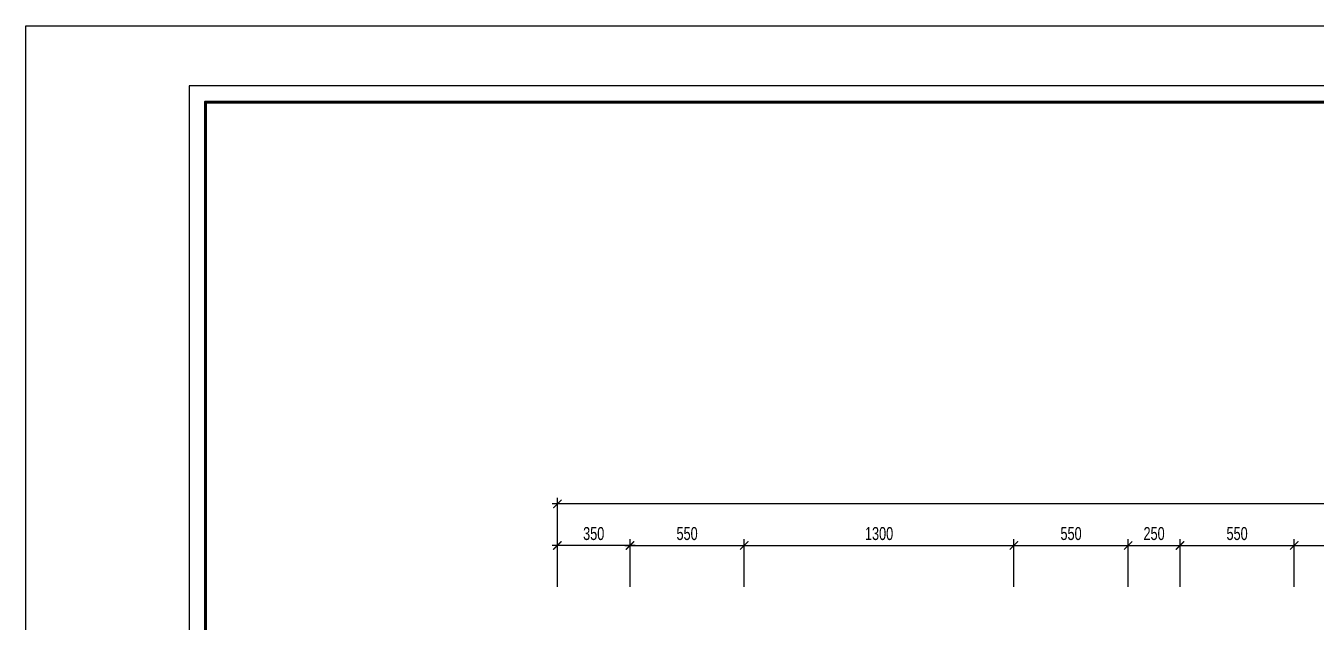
# Model space of a CAD drawing. Header units: millimetres. Extents: x -17374 to 181693, y -29783 to 15580.
# Drawn here: x 114054 to 120272, y 12708 to 15580 of the extents above; entities that cross this region are included whole.
import ezdxf

# ---------------------------------------------------------------- set-up
doc = ezdxf.new("R2010")
doc.units = ezdxf.units.MM
doc.header["$LTSCALE"] = 250
doc.header["$MEASUREMENT"] = 0
doc.layers.add('CDC-KHUNGTEN', color=7, linetype='Continuous')
doc.layers.add('CDC.02.DIM', color=1, linetype='Continuous', lineweight=18)
doc.styles.add('KCS_SMTEXT', font='arial.ttf', dxfattribs={"width": 0.7})
doc.dimstyles.new('KCS_DIM25', dxfattribs={"dimscale": 25, "dimtxt": 2.5, "dimasz": 1.6, "dimexe": 1.2, "dimexo": 0, "dimgap": 1, "dimtad": 1, "dimdec": 0, "dimzin": 0, "dimdsep": 46, "dimtxsty": 'KCS_SMTEXT', "dimblk": 'ARCHTICK', "dimcen": 0, "dimdle": 1, "dimclrd": 1, "dimclre": 1, "dimclrt": 2, "dimadec": 0, "dimazin": 0, "dimtfac": 1, "dimtdec": 0, "dimtix": 1, "dimtmove": 2, "dimatfit": 3, "dimfxl": 1, "dimtolj": 1, "dimtzin": 0, "dimarcsym": 0})

# ---------------------------------------------------------------- blocks, each defined once
blk = doc.blocks.new('_ArchTick')
at = {"color": 0, "linetype": 'ByBlock', "const_width": 0.15}
blk.add_lwpolyline([(-0.5, -0.5), (0.5, 0.5)], dxfattribs=at)
blk = doc.blocks.new('*D537')
at = {"layer": 'CDC.02.DIM', "color": 1, "lineweight": -2, "transparency": 16777216}
for p, q in [((116940.6, 13077.3), (117540.6, 13077.3)), ((116965.6, 12877.3), (116965.6, 13107.3)), ((117515.6, 12877.3), (117515.6, 13107.3))]:
    blk.add_line(p, q, dxfattribs=at)
at = {"layer": 'Defpoints', "color": 0, "transparency": 16777216}
for p in [(117515.6, 13077.3), (116965.6, 12877.3), (117515.6, 12877.3)]:
    blk.add_point(p, dxfattribs=at)
at = {"layer": 'CDC.02.DIM', "color": 1, "lineweight": -2, "transparency": 16777216, "xscale": 40, "yscale": 40, "zscale": 40, "rotation": 180}
blk.add_blockref('_ArchTick', (116965.6, 13077.3), dxfattribs=at)
at = {"layer": 'CDC.02.DIM', "color": 1, "lineweight": -2, "transparency": 16777216, "xscale": 40, "yscale": 40, "zscale": 40}
blk.add_blockref('_ArchTick', (117515.6, 13077.3), dxfattribs=at)
at = {"layer": 'CDC.02.DIM', "color": 2, "transparency": 16777216, "insert": (117240.6, 13134.2), "char_height": 62.5, "attachment_point": 5, "style": 'KCS_SMTEXT'}
blk.add_mtext('\\A1;550', dxfattribs=at)
blk = doc.blocks.new('*D538')
at = {"layer": 'CDC.02.DIM', "color": 1, "lineweight": -2, "transparency": 16777216}
for p, q in [((118790.6, 13077.3), (119390.6, 13077.3)), ((118815.6, 12877.3), (118815.6, 13107.3)), ((119365.6, 12877.3), (119365.6, 13107.3))]:
    blk.add_line(p, q, dxfattribs=at)
at = {"layer": 'Defpoints', "color": 0, "transparency": 16777216}
for p in [(119365.6, 13077.3), (118815.6, 12877.3), (119365.6, 12877.3)]:
    blk.add_point(p, dxfattribs=at)
at = {"layer": 'CDC.02.DIM', "color": 1, "lineweight": -2, "transparency": 16777216, "xscale": 40, "yscale": 40, "zscale": 40, "rotation": 180}
blk.add_blockref('_ArchTick', (118815.6, 13077.3), dxfattribs=at)
at = {"layer": 'CDC.02.DIM', "color": 1, "lineweight": -2, "transparency": 16777216, "xscale": 40, "yscale": 40, "zscale": 40}
blk.add_blockref('_ArchTick', (119365.6, 13077.3), dxfattribs=at)
at = {"layer": 'CDC.02.DIM', "color": 2, "transparency": 16777216, "insert": (119090.6, 13134.2), "char_height": 62.5, "attachment_point": 5, "style": 'KCS_SMTEXT'}
blk.add_mtext('\\A1;550', dxfattribs=at)
blk = doc.blocks.new('*D539')
at = {"layer": 'CDC.02.DIM', "color": 1, "lineweight": -2, "transparency": 16777216}
for p, q in [((119590.6, 13077.3), (120190.6, 13077.3)), ((119615.6, 12877.3), (119615.6, 13107.3)), ((120165.6, 12877.3), (120165.6, 13107.3))]:
    blk.add_line(p, q, dxfattribs=at)
at = {"layer": 'Defpoints', "color": 0, "transparency": 16777216}
for p in [(120165.6, 13077.3), (119615.6, 12877.3), (120165.6, 12877.3)]:
    blk.add_point(p, dxfattribs=at)
at = {"layer": 'CDC.02.DIM', "color": 1, "lineweight": -2, "transparency": 16777216, "xscale": 40, "yscale": 40, "zscale": 40, "rotation": 180}
blk.add_blockref('_ArchTick', (119615.6, 13077.3), dxfattribs=at)
at = {"layer": 'CDC.02.DIM', "color": 1, "lineweight": -2, "transparency": 16777216, "xscale": 40, "yscale": 40, "zscale": 40}
blk.add_blockref('_ArchTick', (120165.6, 13077.3), dxfattribs=at)
at = {"layer": 'CDC.02.DIM', "color": 2, "transparency": 16777216, "insert": (119890.6, 13134.2), "char_height": 62.5, "attachment_point": 5, "style": 'KCS_SMTEXT'}
blk.add_mtext('\\A1;550', dxfattribs=at)
blk = doc.blocks.new('*D530')
at = {"layer": 'CDC.02.DIM', "color": 1, "lineweight": -2, "transparency": 16777216}
for p, q in [((119340.6, 13077.3), (119640.6, 13077.3)), ((119365.6, 12877.3), (119365.6, 13107.3)), ((119615.6, 12877.3), (119615.6, 13107.3))]:
    blk.add_line(p, q, dxfattribs=at)
at = {"layer": 'Defpoints', "color": 0, "transparency": 16777216}
for p in [(119615.6, 13077.3), (119365.6, 12877.3), (119615.6, 12877.3)]:
    blk.add_point(p, dxfattribs=at)
at = {"layer": 'CDC.02.DIM', "color": 1, "lineweight": -2, "transparency": 16777216, "xscale": 40, "yscale": 40, "zscale": 40, "rotation": 180}
blk.add_blockref('_ArchTick', (119365.6, 13077.3), dxfattribs=at)
at = {"layer": 'CDC.02.DIM', "color": 1, "lineweight": -2, "transparency": 16777216, "xscale": 40, "yscale": 40, "zscale": 40}
blk.add_blockref('_ArchTick', (119615.6, 13077.3), dxfattribs=at)
at = {"layer": 'CDC.02.DIM', "color": 2, "transparency": 16777216, "insert": (119490.6, 13134.2), "char_height": 62.5, "attachment_point": 5, "style": 'KCS_SMTEXT'}
blk.add_mtext('\\A1;250', dxfattribs=at)
blk = doc.blocks.new('*D573')
at = {"layer": 'CDC.02.DIM', "color": 1, "lineweight": -2, "transparency": 16777216}
for p, q in [((116615.6, 12877.3), (116615.6, 13307.3)), ((126075.6, 12877.3), (126075.6, 13307.3)), ((126100.6, 13277.3), (116590.6, 13277.3))]:
    blk.add_line(p, q, dxfattribs=at)
at = {"layer": 'Defpoints', "color": 0, "transparency": 16777216}
for p in [(116615.6, 13277.3), (116615.6, 12877.3), (126075.6, 12877.3)]:
    blk.add_point(p, dxfattribs=at)
at = {"layer": 'CDC.02.DIM', "color": 1, "lineweight": -2, "transparency": 16777216, "xscale": 40, "yscale": 40, "zscale": 40, "rotation": 180}
blk.add_blockref('_ArchTick', (116615.6, 13277.3), dxfattribs=at)
at = {"layer": 'CDC.02.DIM', "color": 1, "lineweight": -2, "transparency": 16777216, "xscale": 40, "yscale": 40, "zscale": 40}
blk.add_blockref('_ArchTick', (126075.6, 13277.3), dxfattribs=at)
at = {"layer": 'CDC.02.DIM', "color": 2, "transparency": 16777216, "insert": (121345.6, 13334.2), "char_height": 62.5, "attachment_point": 5, "style": 'KCS_SMTEXT'}
blk.add_mtext('\\A1;9460', dxfattribs=at)
blk = doc.blocks.new('*D574')
at = {"layer": 'CDC.02.DIM', "color": 1, "lineweight": -2, "transparency": 16777216}
for p, q in [((116990.6, 13077.3), (116590.6, 13077.3)), ((116615.6, 12877.3), (116615.6, 13107.3)), ((116965.6, 12877.3), (116965.6, 13107.3))]:
    blk.add_line(p, q, dxfattribs=at)
at = {"layer": 'Defpoints', "color": 0, "transparency": 16777216}
for p in [(116615.6, 13077.3), (116615.6, 12877.3), (116965.6, 12877.3)]:
    blk.add_point(p, dxfattribs=at)
at = {"layer": 'CDC.02.DIM', "color": 1, "lineweight": -2, "transparency": 16777216, "xscale": 40, "yscale": 40, "zscale": 40, "rotation": 180}
blk.add_blockref('_ArchTick', (116615.6, 13077.3), dxfattribs=at)
at = {"layer": 'CDC.02.DIM', "color": 1, "lineweight": -2, "transparency": 16777216, "xscale": 40, "yscale": 40, "zscale": 40}
blk.add_blockref('_ArchTick', (116965.6, 13077.3), dxfattribs=at)
at = {"layer": 'CDC.02.DIM', "color": 2, "transparency": 16777216, "insert": (116790.6, 13134.2), "char_height": 62.5, "attachment_point": 5, "style": 'KCS_SMTEXT'}
blk.add_mtext('\\A1;350', dxfattribs=at)
blk = doc.blocks.new('*D575')
at = {"layer": 'CDC.02.DIM', "color": 1, "lineweight": -2, "transparency": 16777216}
for p, q in [((117490.6, 13077.3), (118840.6, 13077.3)), ((117515.6, 12877.3), (117515.6, 13107.3)), ((118815.6, 12877.3), (118815.6, 13107.3))]:
    blk.add_line(p, q, dxfattribs=at)
at = {"layer": 'Defpoints', "color": 0, "transparency": 16777216}
for p in [(118815.6, 13077.3), (117515.6, 12877.3), (118815.6, 12877.3)]:
    blk.add_point(p, dxfattribs=at)
at = {"layer": 'CDC.02.DIM', "color": 1, "lineweight": -2, "transparency": 16777216, "xscale": 40, "yscale": 40, "zscale": 40, "rotation": 180}
blk.add_blockref('_ArchTick', (117515.6, 13077.3), dxfattribs=at)
at = {"layer": 'CDC.02.DIM', "color": 1, "lineweight": -2, "transparency": 16777216, "xscale": 40, "yscale": 40, "zscale": 40}
blk.add_blockref('_ArchTick', (118815.6, 13077.3), dxfattribs=at)
at = {"layer": 'CDC.02.DIM', "color": 2, "transparency": 16777216, "insert": (118165.6, 13134.2), "char_height": 62.5, "attachment_point": 5, "style": 'KCS_SMTEXT'}
blk.add_mtext('\\A1;1300', dxfattribs=at)
blk = doc.blocks.new('*D576')
at = {"layer": 'CDC.02.DIM', "color": 1, "lineweight": -2, "transparency": 16777216}
for p, q in [((120140.6, 13077.3), (121290.6, 13077.3)), ((120165.6, 12877.3), (120165.6, 13107.3)), ((121265.6, 12877.3), (121265.6, 13107.3))]:
    blk.add_line(p, q, dxfattribs=at)
at = {"layer": 'Defpoints', "color": 0, "transparency": 16777216}
for p in [(121265.6, 13077.3), (120165.6, 12877.3), (121265.6, 12877.3)]:
    blk.add_point(p, dxfattribs=at)
at = {"layer": 'CDC.02.DIM', "color": 1, "lineweight": -2, "transparency": 16777216, "xscale": 40, "yscale": 40, "zscale": 40, "rotation": 180}
blk.add_blockref('_ArchTick', (120165.6, 13077.3), dxfattribs=at)
at = {"layer": 'CDC.02.DIM', "color": 1, "lineweight": -2, "transparency": 16777216, "xscale": 40, "yscale": 40, "zscale": 40}
blk.add_blockref('_ArchTick', (121265.6, 13077.3), dxfattribs=at)
at = {"layer": 'CDC.02.DIM', "color": 2, "transparency": 16777216, "insert": (120715.6, 13134.2), "char_height": 62.5, "attachment_point": 5, "style": 'KCS_SMTEXT'}
blk.add_mtext('\\A1;1100', dxfattribs=at)
blk = doc.blocks.new('Khung tên chuẩn')
at = {"layer": 'CDC-KHUNGTEN', "color": 8}
blk.add_lwpolyline([(75096, 1100), (83000, 1100), (83000, 58300), (3000, 58300), (3000, 1100), (75096, 1100)], dxfattribs=at)
at = {"layer": 'CDC-KHUNGTEN', "color": 255, "lineweight": 60}
blk.add_lwpolyline([(74900, 1400), (74900, 58000), (3300, 58000), (3300, 1400), (74900, 1400)], close=True, dxfattribs=at)
at = {"layer": 'Defpoints', "color": 1, "ltscale": 0.2}
blk.add_lwpolyline([(0, 0), (0, 59400), (84100, 59400), (84100, 0), (0, 0)], close=True, dxfattribs=at)

msp = doc.modelspace()

# ---------------------------------------------------------------- block references
at = {"xscale": 0.2622917978515034, "yscale": 0.2622917978515034, "zscale": 0.2622917978515034}
msp.add_blockref('Khung tên chuẩn', (114054.41, 0), dxfattribs=at)

# ---------------------------------------------------------------- dimensions: what is measured, and where the dimension line sits
at = {"layer": 'CDC.02.DIM'}
for base, p1, picture, middle in [((116615.61, 13277.31), (126075.61, 12877.31), '*D573', (121345.61, 13334.22)), ((116615.61, 13077.31), (116965.61, 12877.31), '*D574', (116790.61, 13134.25))]:
    dim = msp.add_linear_dim(base=base, p1=p1, p2=(116615.61, 12877.31), angle=180, dimstyle='KCS_DIM25', dxfattribs=at)
    dim.commit()
    dim.dimension.update_dxf_attribs({"geometry": picture, "text_midpoint": middle})
for base, p1, p2, picture, middle in [((117515.61, 13077.31), (116965.61, 12877.31), (117515.61, 12877.31), '*D537', (117240.61, 13134.22)), ((118815.61, 13077.31), (117515.61, 12877.31), (118815.61, 12877.31), '*D575', (118165.61, 13134.25)), ((119365.61, 13077.31), (118815.61, 12877.31), (119365.61, 12877.31), '*D538', (119090.61, 13134.22)), ((119615.61, 13077.31), (119365.61, 12877.31), (119615.61, 12877.31), '*D530', (119490.61, 13134.22)), ((120165.61, 13077.31), (119615.61, 12877.31), (120165.61, 12877.31), '*D539', (119890.61, 13134.22)), ((121265.61, 13077.31), (120165.61, 12877.31), (121265.61, 12877.31), '*D576', (120715.61, 13134.22))]:
    dim = msp.add_linear_dim(base=base, p1=p1, p2=p2, dimstyle='KCS_DIM25', dxfattribs=at)
    dim.commit()
    dim.dimension.update_dxf_attribs({"geometry": picture, "text_midpoint": middle})

doc.saveas('drawing.dxf')
